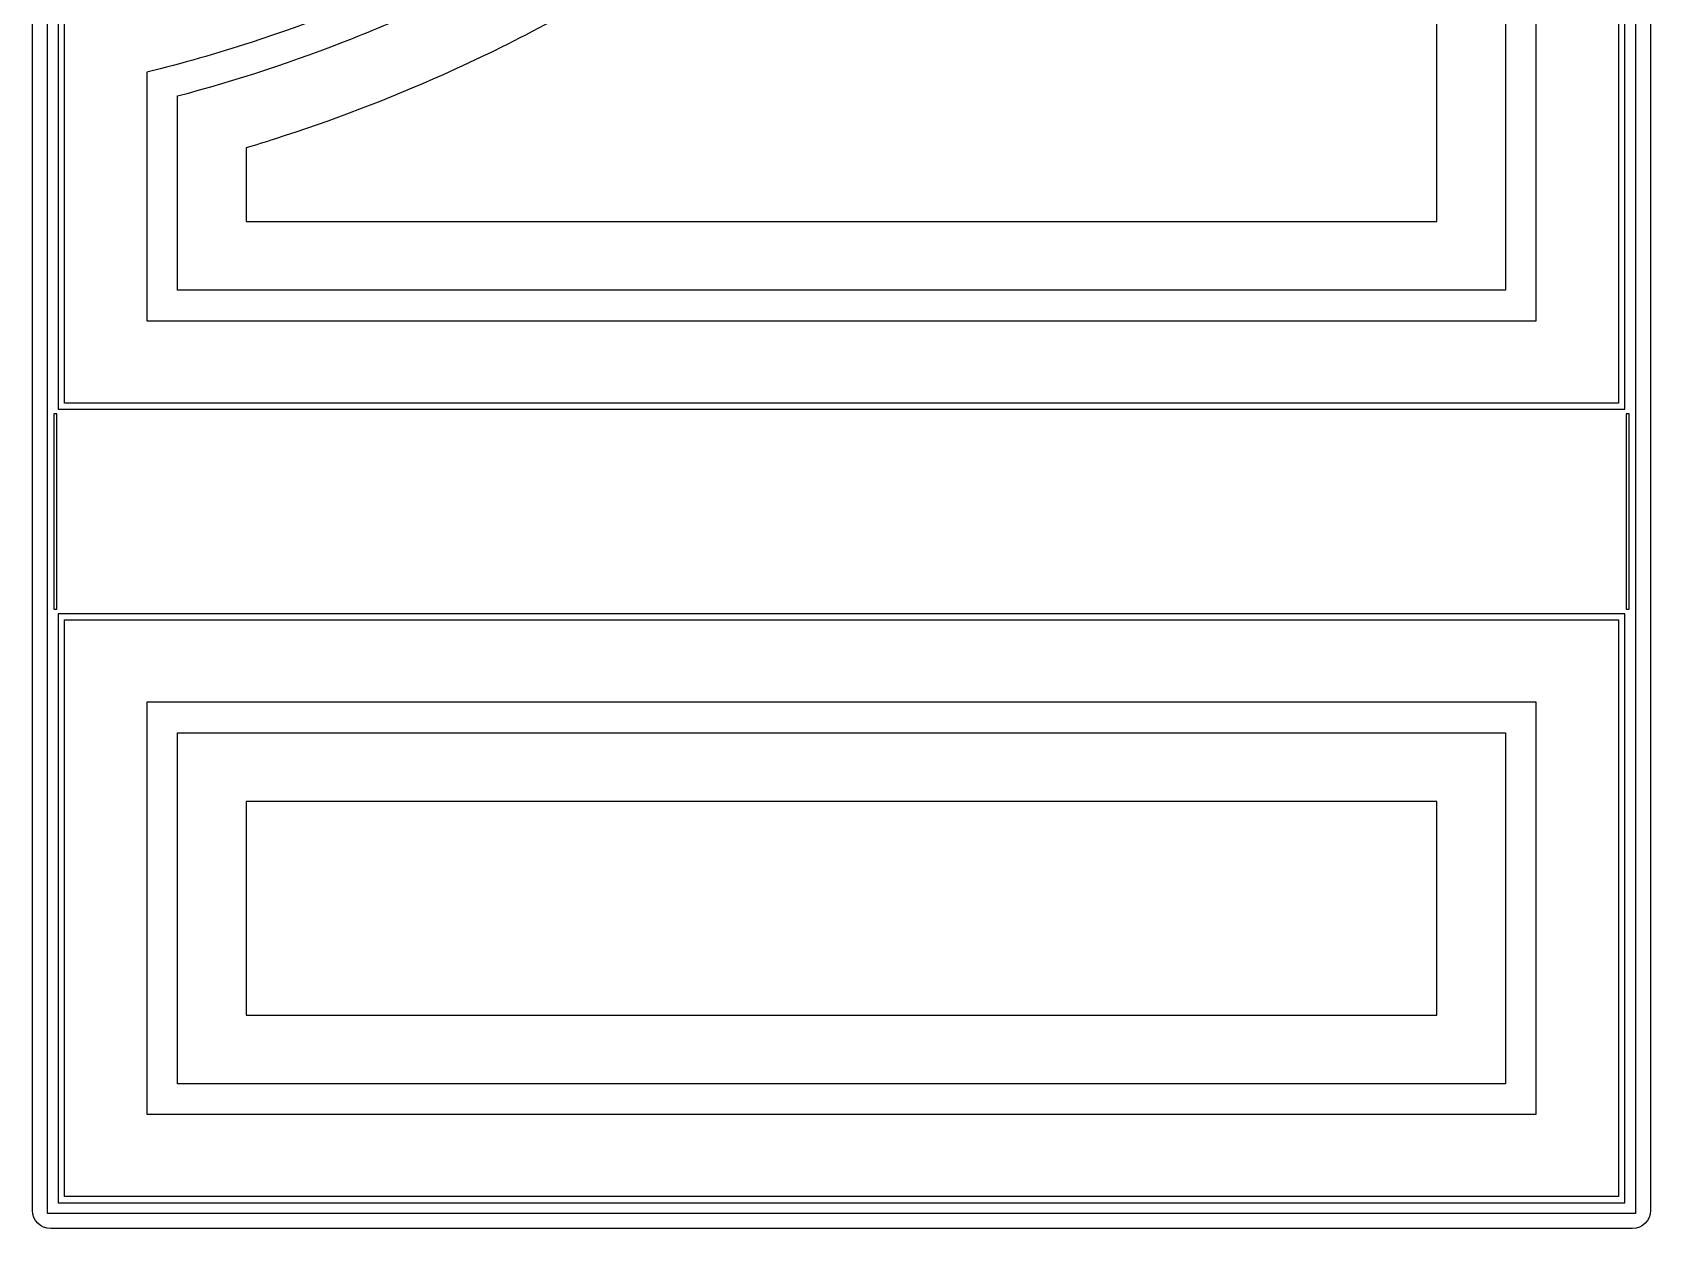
# Model space of a CAD drawing. Header units: millimetres. Extents: x 2100 to 2630, y 15240 to 16970.
# Drawn here: x 2100 to 2630, y 15240 to 15632 of the extents above; entities that cross this region are included whole.
import ezdxf

# ---------------------------------------------------------------- set-up
doc = ezdxf.new("R2010")
doc.units = ezdxf.units.MM

msp = doc.modelspace()

# ---------------------------------------------------------------- linework, layer by layer
for points in [[(2099.63, 16964.18, -0.414209), (2105.63, 16970.18), (2623.63, 16970.18, -0.414209), (2629.63, 16964.18), (2629.63, 15246.18, -0.414209), (2623.63, 15240.18), (2105.63, 15240.18, -0.414209), (2099.63, 15246.18), (2099.63, 16964.18)], [(2108.13, 15508.68), (2364.63, 15508.68), (2621.13, 15508.68), (2621.13, 15772.68), (2621.13, 16036.68), (2552.13, 16036.68), (2483.13, 16036.68, -0.014507), (2478.3, 16009.31, -0.014835), (2471.88, 15982.28, -0.028352), (2455.2, 15931.93, -0.021382), (2438.52, 15894.56, -0.020193), (2419.93, 15860.77, -0.029612), (2388.58, 15815.22, -0.026756), (2355.04, 15776.69, -0.021398), (2325.39, 15748.62, -0.029602), (2281.57, 15714.9, -0.02556), (2239.82, 15689.6, -0.020799), (2204.1, 15672.25, -0.02961), (2152.18, 15653.24, -0.023788), (2108.13, 15642.29), (2108.13, 15575.48), (2108.13, 15508.68)], [(2619.13, 16034.68), (2619.13, 15772.68), (2619.13, 15510.68), (2364.63, 15510.68), (2110.13, 15510.68), (2110.13, 15575.67), (2110.13, 15640.65, 0.014425), (2137.15, 15646.93, 0.014747), (2163.76, 15654.78, 0.028185), (2213.09, 15674.06, 0.021264), (2249.47, 15692.64, 0.020673), (2283.14, 15713.55, 0.03003), (2327.72, 15747.99, 0.025416), (2362.75, 15781.89, 0.021274), (2389.27, 15812.86, 0.029429), (2420.73, 15858.22, 0.025416), (2443.93, 15901.09, 0.021274), (2459.91, 15938.59, 0.02943), (2476.27, 15991.32, 0.023058), (2484.85, 16034.68), (2551.99, 16034.68), (2619.13, 16034.68)], [(2137.13, 15537.68), (2364.63, 15537.68), (2592.13, 15537.68), (2592.13, 15772.68), (2592.13, 16007.68), (2549.84, 16007.68), (2507.55, 16007.68, -0.029099), (2492.8, 15950.9, -0.028788), (2472.02, 15897.41, -0.015324), (2458.24, 15869.53, -0.020807), (2436.92, 15833.25, -0.029954), (2401.66, 15785.24, -0.019711), (2374.93, 15755.55, -0.020261), (2345.17, 15727.39, -0.029959), (2298, 15691.02, -0.020259), (2263.13, 15669.34, -0.020261), (2226.69, 15650.6, -0.029963), (2171.25, 15628.84, -0.017515), (2137.13, 15619.07), (2137.13, 15578.37), (2137.13, 15537.68)], [(2582.13, 15997.68), (2582.13, 15772.68), (2582.13, 15547.68), (2364.63, 15547.68), (2147.13, 15547.68), (2147.13, 15579.49), (2147.13, 15611.31, 0.029374), (2204.45, 15630.18, 0.029031), (2258.05, 15655.11, 0.013843), (2282.9, 15669.38, 0.020247), (2317.56, 15692.57, 0.030171), (2364.78, 15731.62, 0.01704), (2389.68, 15756.53, 0.020773), (2417.58, 15789.01, 0.030177), (2452.53, 15839.33, 0.017574), (2470.3, 15871.01, 0.020773), (2488.33, 15909.85, 0.030181), (2508.31, 15967.76, 0.014898), (2515.69, 15997.68), (2548.91, 15997.68), (2582.13, 15997.68)], [(2169.63, 15594.29), (2169.63, 15582.23), (2169.63, 15570.18), (2364.63, 15570.18), (2559.63, 15570.18), (2559.63, 15772.68), (2559.63, 15975.18), (2546.58, 15975.18), (2533.54, 15975.18, -0.029627), (2514.46, 15914.65, -0.029213), (2488.83, 15857.85, -0.014553), (2473.5, 15830.54, -0.020103), (2449.91, 15794.6, -0.030687), (2408.54, 15743.77, -0.019295), (2379.31, 15714.4, -0.019552), (2347.89, 15687.39, -0.027635), (2299.59, 15653.26, -0.017273), (2267.47, 15634.63, -0.017528), (2234.13, 15618.28, -0.027699), (2178.92, 15597.18, -0.004493), (2169.63, 15594.29)]]:
    msp.add_lwpolyline(points, format="xyb")
for points in [[(2624.63, 16965.18), (2624.63, 15245.18), (2104.63, 15245.18), (2104.63, 16965.18), (2624.63, 16965.18)], [(2107.63, 15507.18), (2107.13, 15507.18), (2106.63, 15507.18), (2106.63, 15475.18), (2106.63, 15443.18), (2107.13, 15443.18), (2107.63, 15443.18), (2107.63, 15475.18), (2107.63, 15507.18)], [(2621.63, 15507.18), (2621.63, 15475.18), (2621.63, 15443.18), (2622.13, 15443.18), (2622.63, 15443.18), (2622.63, 15475.18), (2622.63, 15507.18), (2622.13, 15507.18), (2621.63, 15507.18)], [(2108.13, 15248.68), (2364.63, 15248.68), (2621.13, 15248.68), (2621.13, 15345.18), (2621.13, 15441.68), (2364.63, 15441.68), (2108.13, 15441.68), (2108.13, 15345.18), (2108.13, 15248.68)], [(2619.13, 15439.68), (2619.13, 15345.18), (2619.13, 15250.68), (2364.63, 15250.68), (2110.13, 15250.68), (2110.13, 15345.18), (2110.13, 15439.68), (2364.63, 15439.68), (2619.13, 15439.68)], [(2137.13, 15277.68), (2364.63, 15277.68), (2592.13, 15277.68), (2592.13, 15345.18), (2592.13, 15412.68), (2364.63, 15412.68), (2137.13, 15412.68), (2137.13, 15345.18), (2137.13, 15277.68)], [(2582.13, 15402.68), (2582.13, 15345.18), (2582.13, 15287.68), (2364.63, 15287.68), (2147.13, 15287.68), (2147.13, 15345.18), (2147.13, 15402.68), (2364.63, 15402.68), (2582.13, 15402.68)], [(2169.63, 15380.18), (2169.63, 15345.18), (2169.63, 15310.18), (2364.63, 15310.18), (2559.63, 15310.18), (2559.63, 15345.18), (2559.63, 15380.18), (2364.63, 15380.18), (2169.63, 15380.18)]]:
    msp.add_lwpolyline(points)

doc.saveas('drawing.dxf')
